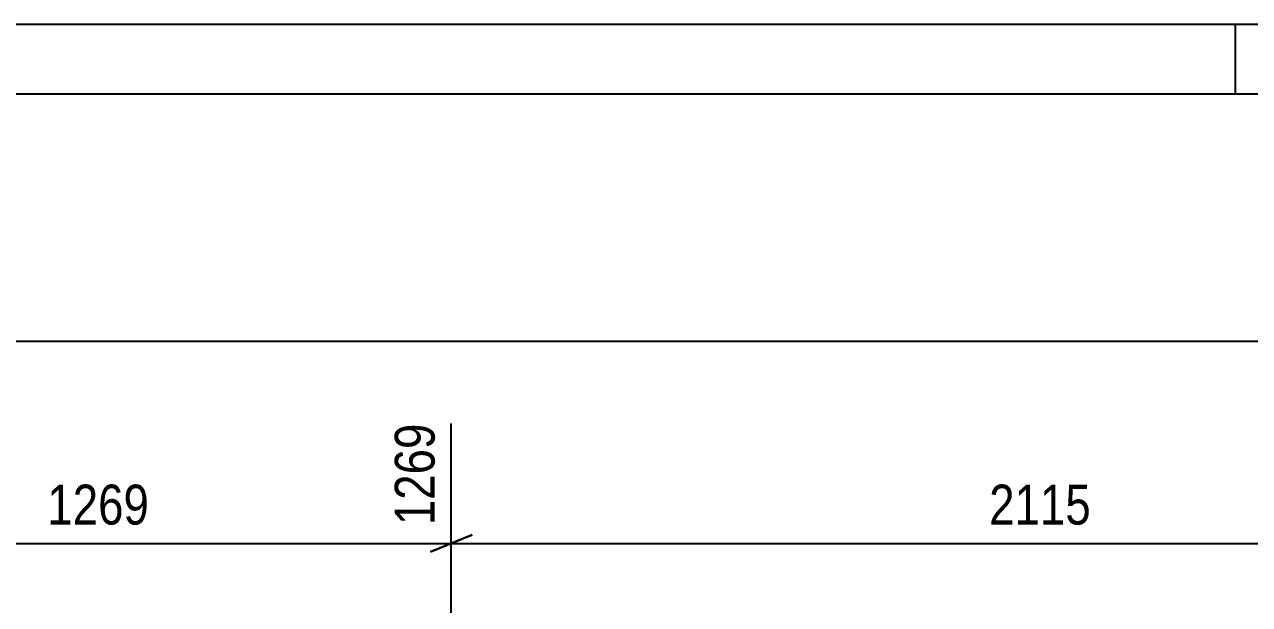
# Model space of a CAD drawing. Header units: millimetres. Extents: x -836 to 353, y -855 to -14.
# Drawn here: x -784.4 to -696.4, y -56 to -14.3 of the extents above; entities that cross this region are included whole.
import ezdxf

# ---------------------------------------------------------------- set-up
doc = ezdxf.new("R2010")
doc.units = ezdxf.units.MM
doc.styles.add('Arial Narrow', font='ARIALN.TTF', dxfattribs={"height": 0.2})

# ---------------------------------------------------------------- blocks, each defined once
blk = doc.blocks.new('Unknown-570393895-1132')
at = {"color": 5, "linetype": 'Continuous'}
for p, q in [((352.6224944569003, -14.33289023336715), (-836.3775055430997, -14.33289023336715)), ((-697.3775055430997, -19.33289023336715), (-697.3775055430997, -14.33289023336715)), ((347.6224944569003, -19.33289023336715), (-831.3775055430997, -19.33289023336715))]:
    blk.add_line(p, q, dxfattribs=at)
blk = doc.blocks.new('StraightDimension-570393895-12875 - 11761')
at = {"color": 7, "linetype": 'Continuous'}
blk.add_line((-805.2668911455327, -37.08154052040391), (-88.82883279280486, -37.08154052040391), dxfattribs=at)
blk = doc.blocks.new('StraightDimension-570393895-13531 - 11761')
at = {"color": 7, "linetype": 'Continuous'}
for p, q in [((-753.7226994718542, -81.73076447249366), (-753.7226994718542, -42.97642404538033)), ((-804.4668899948045, -75.73076432285222), (-804.4668899948045, -48.46079904538033)), ((-802.9668899351999, -50.98892402153842), (-805.9668900544092, -52.18892406922214)), ((-755.2226995314588, -52.18892406922214), (-752.2226994122495, -50.98892402153842)), ((-804.4668899948045, -51.58892404538028), (-753.7226994718542, -51.58892404538028))]:
    blk.add_line(p, q, dxfattribs=at)
at = {"color": 0}
blk.add_wipeout([(-774.8385447333293, -50.83892404538028), (-774.8385447333293, -46.63892404538024), (-783.3510447333293, -46.63892404538024), (-783.3510447333293, -50.83892404538028)], dxfattribs=at)
at = {"color": 3, "style": 'Arial Narrow'}
blk.add_text('1269', height=2.86328125, dxfattribs=at).set_placement((-782.7510447333293, -50.23892404538026))
at = {"color": 0, "linetype": 'Continuous'}
for points in [[(-754.3227285360936, -42.37642184151059), (-758.5227285360652, -42.37643726897204), (-758.5226972679069, -50.88893726891456), (-754.3226972679353, -50.88892184145311)], [(-805.0668989138096, -47.86079684147364), (-809.2668989137812, -47.86081226893497), (-809.2668877908571, -50.88893726891456), (-805.0668877908854, -50.88892184145311)]]:
    blk.add_wipeout(points, dxfattribs=at)
at = {"color": 3, "linetype": 'Continuous', "style": 'Arial Narrow'}
for s, p in [('1269', (-754.9226994718541, -50.28892404538033)), ('0', (-805.6668899948045, -50.28892404538033))]:
    blk.add_text(s, height=2.86328125, rotation=90.0002104591497, dxfattribs=at).set_placement(p)
blk = doc.blocks.new('StraightDimension-570393895-13541 - 11761')
at = {"color": 7, "linetype": 'Continuous'}
for p, q in [((-753.7226994718542, -81.73076447249366), (-753.7226994718542, -42.97642404538033)), ((-669.1146516811626, -81.73076447722133), (-669.1146516811626, -42.97642404538033)), ((-752.2226994122495, -50.98892402153842), (-755.2226995314588, -52.18892406922214)), ((-670.6146517407673, -52.18892406922214), (-667.614651621558, -50.98892402153842)), ((-753.7226994718542, -51.58892404538028), (-669.1146516811626, -51.58892404538028))]:
    blk.add_line(p, q, dxfattribs=at)
at = {"color": 0}
blk.add_wipeout([(-707.1624255765086, -50.838924045380274), (-707.1624255765086, -46.63892404538023), (-715.6749255765085, -46.63892404538023), (-715.6749255765085, -50.838924045380274)], dxfattribs=at)
at = {"color": 3, "style": 'Arial Narrow'}
blk.add_text('2115', height=2.86328125, dxfattribs=at).set_placement((-715.0749255765083, -50.23892404538026))
at = {"color": 0, "linetype": 'Continuous'}
blk.add_wipeout([(-669.7146807454021, -42.37642184151059), (-673.9146807453737, -42.37643726897204), (-673.9146494772154, -50.88893726891456), (-669.7146494772437, -50.88892184145311)], dxfattribs=at)
at = {"color": 3, "linetype": 'Continuous', "style": 'Arial Narrow'}
blk.add_text('3384', height=2.86328125, rotation=90.0002104591497, dxfattribs=at).set_placement((-670.3146516811627, -50.28892404538033))

msp = doc.modelspace()

# ---------------------------------------------------------------- block references
msp.add_blockref('Unknown-570393895-1132', (0, 0))

# ---------------------------------------------------------------- next in the draw order: block references
msp.add_blockref('StraightDimension-570393895-12875 - 11761', (0, 0))

# ---------------------------------------------------------------- next in the draw order: block references
msp.add_blockref('StraightDimension-570393895-13531 - 11761', (0, 0))

# ---------------------------------------------------------------- next in the draw order: block references
msp.add_blockref('StraightDimension-570393895-13541 - 11761', (0, 0))

doc.saveas('drawing.dxf')
